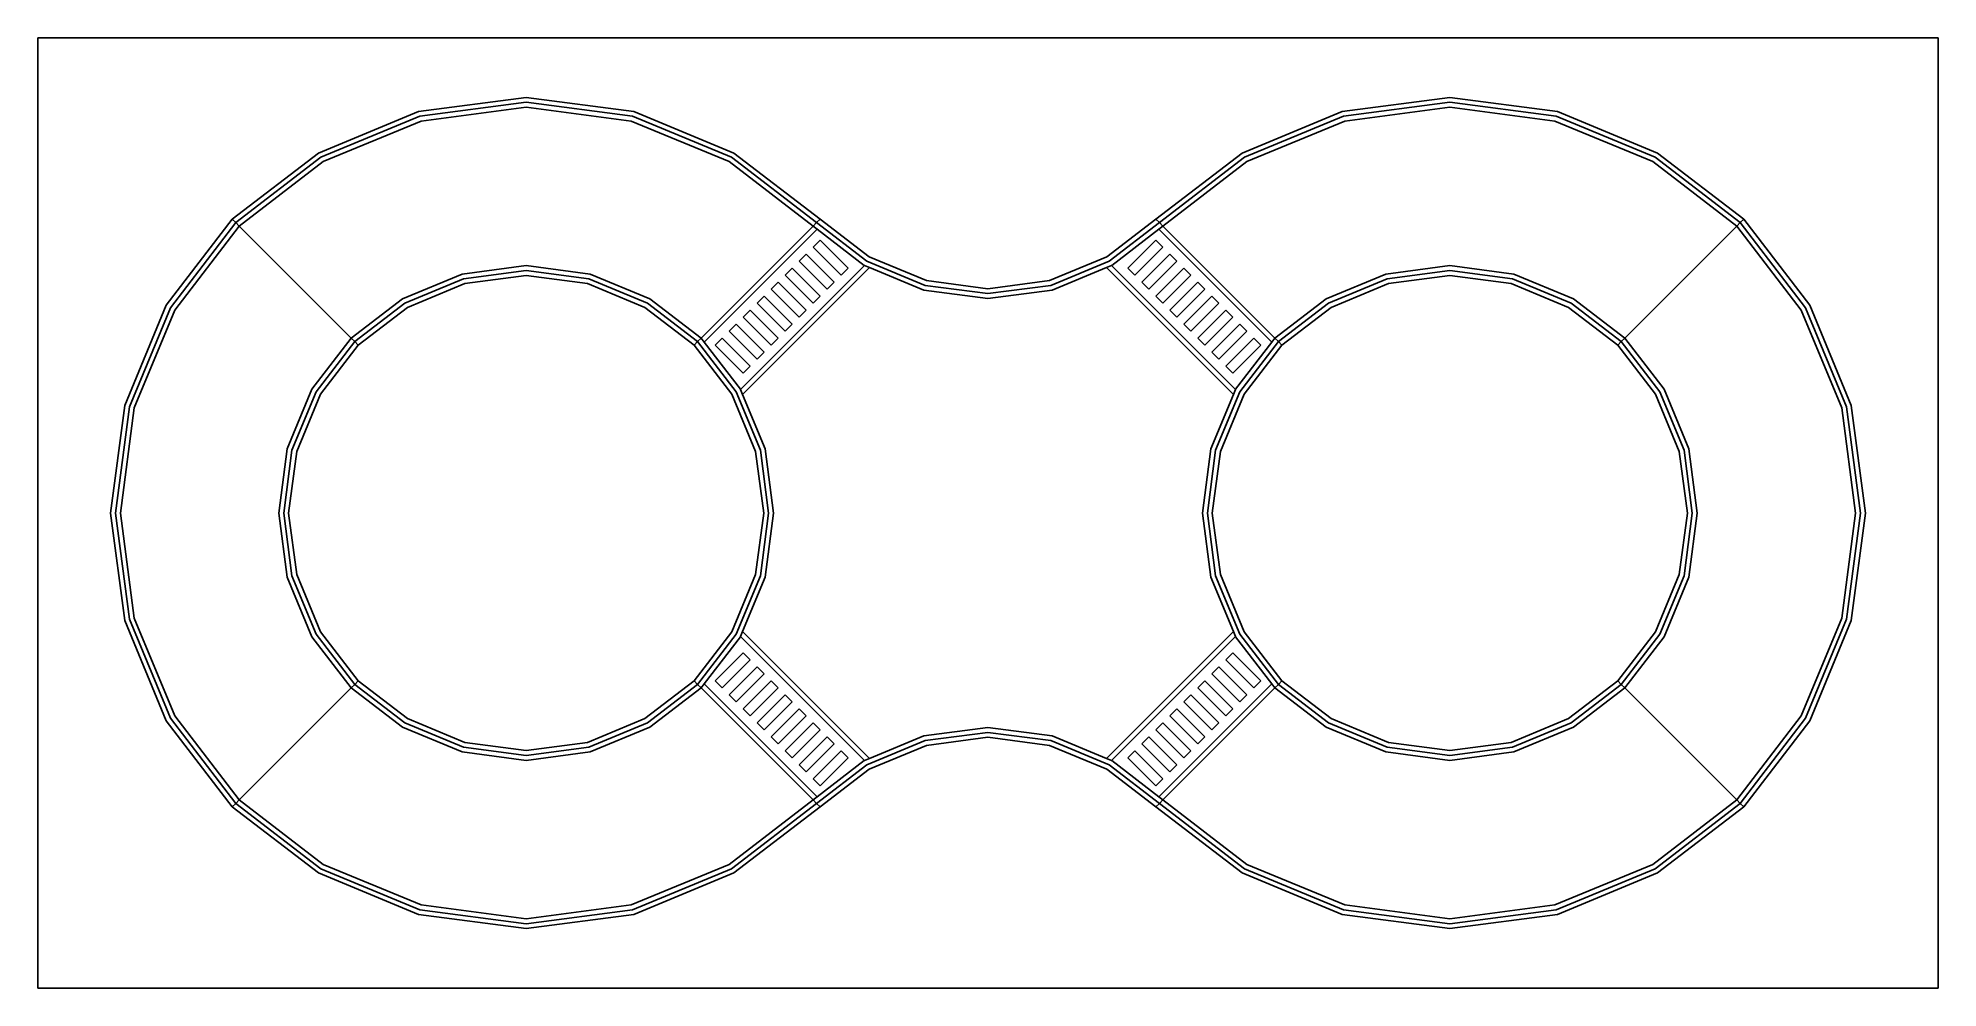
# Model space of a CAD drawing. Extents: x -1658 to 1658, y -829 to 829.
import ezdxf

# ---------------------------------------------------------------- set-up
doc = ezdxf.new("R2010")
doc.units = 0
doc.layers.get('0').update_dxf_attribs({"linetype": 'CONTINUOUS'})

msp = doc.modelspace()

# ---------------------------------------------------------------- linework, layer by layer
for p, q in [((1658.4, 829.2), (-1658.4, 829.2)), ((-1658.4, 829.2), (-1658.4, -829.2)), ((1658.4, -829.2), (1658.4, 829.2)), ((-994, 700.8), (-1169, 628.3)), ((-806.2, 725.5), (-994, 700.8)), ((-991.7, 692.5), (-806.2, 716.9)), ((-989.5, 684.1), (-806.2, 708.3)), ((-618.4, 700.8), (-806.2, 725.5)), ((-806.2, 716.9), (-620.6, 692.5)), ((-806.2, 708.3), (-622.9, 684.1)), ((-443.4, 628.3), (-618.4, 700.8)), ((618.4, 700.8), (443.4, 628.3)), ((806.2, 725.5), (618.4, 700.8)), ((620.6, 692.5), (806.2, 716.9)), ((622.9, 684.1), (806.2, 708.3)), ((994, 700.8), (806.2, 725.5)), ((806.2, 716.9), (991.7, 692.5)), ((806.2, 708.3), (989.5, 684.1)), ((1169, 628.3), (994, 700.8)), ((-1164.6, 620.9), (-991.7, 692.5)), ((-989.5, 684.1), (-1160.3, 613.4)), ((-622.9, 684.1), (-452.1, 613.4)), ((-620.6, 692.5), (-447.7, 620.9)), ((447.7, 620.9), (620.6, 692.5)), ((622.9, 684.1), (452.1, 613.4)), ((989.5, 684.1), (1160.3, 613.4)), ((991.7, 692.5), (1164.6, 620.9)), ((-1319.2, 513), (-1169, 628.3)), ((-1164.6, 620.9), (-1313.1, 506.9)), ((-1160.3, 613.4), (-1307, 500.8)), ((-305.4, 500.8), (-452.1, 613.4)), ((-299.3, 506.9), (-447.7, 620.9)), ((-443.4, 628.3), (-293.2, 513)), ((293.2, 513), (443.4, 628.3)), ((447.7, 620.9), (299.3, 506.9)), ((452.1, 613.4), (305.4, 500.8)), ((1307, 500.8), (1160.3, 613.4)), ((1313.1, 506.9), (1164.6, 620.9)), ((1169, 628.3), (1319.2, 513)), ((-1434.5, 362.8), (-1319.2, 513)), ((-1313.1, 506.9), (-1427, 358.4)), ((-1307, 500.8), (-1419.6, 354.1)), ((-1313.1, 506.9), (-1319.2, 513)), ((-1307, 500.8), (-1313.1, 506.9)), ((-1111.6, 305.4), (-1307, 500.8)), ((-305.4, 500.8), (-500.8, 305.4)), ((-299.3, 506.9), (-305.4, 500.8)), ((-305.4, 500.8), (-298.5, 495.5)), ((-293.2, 513), (-299.3, 506.9)), ((-211.6, 439.7), (-299.3, 506.9)), ((-293.2, 513), (-207.3, 447.1)), ((207.3, 447.1), (293.2, 513)), ((299.3, 506.9), (211.6, 439.7)), ((293.2, 513), (299.3, 506.9)), ((298.5, 495.5), (305.4, 500.8)), ((299.3, 506.9), (305.4, 500.8)), ((500.8, 305.4), (305.4, 500.8)), ((1111.6, 305.4), (1307, 500.8)), ((1307, 500.8), (1313.1, 506.9)), ((1419.6, 354.1), (1307, 500.8)), ((1313.1, 506.9), (1319.2, 513)), ((1427, 358.4), (1313.1, 506.9)), ((1319.2, 513), (1434.5, 362.8)), ((-298.5, 495.5), (-495.5, 298.5)), ((-305.4, 464.2), (-293.2, 476.4)), ((-298.5, 495.5), (-215.9, 432.2)), ((-244.3, 427.5), (-293.2, 476.4)), ((215.9, 432.2), (298.5, 495.5)), ((244.3, 427.5), (293.2, 476.4)), ((305.4, 464.2), (293.2, 476.4)), ((495.5, 298.5), (298.5, 495.5)), ((-806.2, 431.9), (-918, 417.2)), ((-694.4, 417.2), (-806.2, 431.9)), ((-215.4, 432), (-432, 215.4)), ((-329.8, 439.7), (-317.6, 452)), ((-280.9, 390.9), (-329.8, 439.7)), ((-317.6, 452), (-268.7, 403.1)), ((-256.5, 415.3), (-305.4, 464.2)), ((-215.9, 432.2), (-215.4, 432)), ((-206.8, 428.4), (-215.4, 432)), ((-211.6, 439.7), (-109.5, 397.4)), ((-107.3, 405.7), (-207.3, 447.1)), ((207.3, 447.1), (107.3, 405.7)), ((109.5, 397.4), (211.6, 439.7)), ((215.4, 432), (206.8, 428.4)), ((215.4, 432), (215.9, 432.2)), ((432, 215.4), (215.4, 432)), ((256.5, 415.3), (305.4, 464.2)), ((317.6, 452), (268.7, 403.1)), ((329.8, 439.7), (280.9, 390.9)), ((329.8, 439.7), (317.6, 452)), ((806.2, 431.9), (694.4, 417.2)), ((918, 417.2), (806.2, 431.9)), ((-1022.1, 374), (-918, 417.2)), ((-1017.8, 366.5), (-915.7, 408.8)), ((-913.5, 400.5), (-1013.5, 359)), ((-915.7, 408.8), (-806.2, 423.2)), ((-913.5, 400.5), (-806.2, 414.6)), ((-806.2, 423.2), (-696.7, 408.8)), ((-806.2, 414.6), (-698.9, 400.5)), ((-598.9, 359), (-698.9, 400.5)), ((-696.7, 408.8), (-594.6, 366.5)), ((-590.3, 374), (-694.4, 417.2)), ((-428.4, 206.8), (-206.8, 428.4)), ((-366.5, 403.1), (-378.7, 390.9)), ((-317.6, 354.2), (-366.5, 403.1)), ((-342, 427.5), (-354.2, 415.3)), ((-305.4, 366.5), (-354.2, 415.3)), ((-293.2, 378.7), (-342, 427.5)), ((-280.9, 390.9), (-268.7, 403.1)), ((-256.5, 415.3), (-244.3, 427.5)), ((-206.8, 428.4), (-111.8, 389)), ((-107.3, 405.7), (0, 391.6)), ((0, 391.6), (107.3, 405.7)), ((206.8, 428.4), (111.8, 389)), ((428.4, 206.8), (206.8, 428.4)), ((256.5, 415.3), (244.3, 427.5)), ((280.9, 390.9), (268.7, 403.1)), ((293.2, 378.7), (342, 427.5)), ((354.2, 415.3), (305.4, 366.5)), ((317.6, 354.2), (366.5, 403.1)), ((354.2, 415.3), (342, 427.5)), ((378.7, 390.9), (366.5, 403.1)), ((590.3, 374), (694.4, 417.2)), ((594.6, 366.5), (696.7, 408.8)), ((698.9, 400.5), (598.9, 359)), ((696.7, 408.8), (806.2, 423.2)), ((698.9, 400.5), (806.2, 414.6)), ((806.2, 423.2), (915.7, 408.8)), ((806.2, 414.6), (913.5, 400.5)), ((1013.5, 359), (913.5, 400.5)), ((915.7, 408.8), (1017.8, 366.5)), ((1022.1, 374), (918, 417.2)), ((-1111.6, 305.4), (-1022.1, 374)), ((-1017.8, 366.5), (-1105.5, 299.3)), ((-506.9, 299.3), (-594.6, 366.5)), ((-500.8, 305.4), (-590.3, 374)), ((-390.9, 378.7), (-403.1, 366.5)), ((-403.1, 366.5), (-354.2, 317.6)), ((-342, 329.8), (-390.9, 378.7)), ((-329.8, 342), (-378.7, 390.9)), ((-305.4, 366.5), (-293.2, 378.7)), ((-111.8, 389), (0, 374.3)), ((-109.5, 397.4), (0, 383)), ((0, 383), (109.5, 397.4)), ((111.8, 389), (0, 374.3)), ((0, 374.3), (0, 375.5)), ((305.4, 366.5), (293.2, 378.7)), ((329.8, 342), (378.7, 390.9)), ((390.9, 378.7), (342, 329.8)), ((403.1, 366.5), (354.2, 317.6)), ((403.1, 366.5), (390.9, 378.7)), ((500.8, 305.4), (590.3, 374)), ((594.6, 366.5), (506.9, 299.3)), ((1105.5, 299.3), (1017.8, 366.5)), ((1111.6, 305.4), (1022.1, 374)), ((-1434.5, 362.8), (-1507, 187.8)), ((-1498.7, 185.5), (-1427, 358.4)), ((-1490.3, 183.3), (-1419.6, 354.1)), ((-1099.4, 293.2), (-1013.5, 359)), ((-598.9, 359), (-513, 293.2)), ((-415.3, 354.2), (-427.5, 342)), ((-378.7, 293.2), (-427.5, 342)), ((-366.5, 305.4), (-415.3, 354.2)), ((-317.6, 354.2), (-329.8, 342)), ((329.8, 342), (317.6, 354.2)), ((366.5, 305.4), (415.3, 354.2)), ((378.7, 293.2), (427.5, 342)), ((427.5, 342), (415.3, 354.2)), ((513, 293.2), (598.9, 359)), ((1013.5, 359), (1099.4, 293.2)), ((1490.3, 183.3), (1419.6, 354.1)), ((1427, 358.4), (1498.7, 185.5)), ((1507, 187.8), (1434.5, 362.8)), ((-1111.6, 305.4), (-1180.2, 215.9)), ((-1105.5, 299.3), (-1172.7, 211.6)), ((-1105.5, 299.3), (-1111.6, 305.4)), ((-1099.4, 293.2), (-1105.5, 299.3)), ((-506.9, 299.3), (-513, 293.2)), ((-500.8, 305.4), (-506.9, 299.3)), ((-506.9, 299.3), (-439.7, 211.6)), ((-495.5, 298.5), (-500.8, 305.4)), ((-464.2, 305.4), (-476.4, 293.2)), ((-464.2, 305.4), (-415.3, 256.5)), ((-439.7, 329.8), (-452, 317.6)), ((-452, 317.6), (-403.1, 268.7)), ((-390.9, 280.9), (-439.7, 329.8)), ((-366.5, 305.4), (-378.7, 293.2)), ((-342, 329.8), (-354.2, 317.6)), ((354.2, 317.6), (342, 329.8)), ((366.5, 305.4), (378.7, 293.2)), ((439.7, 329.8), (390.9, 280.9)), ((452, 317.6), (403.1, 268.7)), ((464.2, 305.4), (415.3, 256.5)), ((452, 317.6), (439.7, 329.8)), ((506.9, 299.3), (439.7, 211.6)), ((476.4, 293.2), (464.2, 305.4)), ((500.8, 305.4), (495.5, 298.5)), ((506.9, 299.3), (500.8, 305.4)), ((513, 293.2), (506.9, 299.3)), ((1099.4, 293.2), (1105.5, 299.3)), ((1105.5, 299.3), (1111.6, 305.4)), ((1172.7, 211.6), (1105.5, 299.3)), ((1111.6, 305.4), (1180.2, 215.9)), ((-1165.2, 207.3), (-1099.4, 293.2)), ((-513, 293.2), (-447.1, 207.3)), ((-432.2, 215.9), (-495.5, 298.5)), ((-427.5, 244.3), (-476.4, 293.2)), ((-390.9, 280.9), (-403.1, 268.7)), ((390.9, 280.9), (403.1, 268.7)), ((427.5, 244.3), (476.4, 293.2)), ((432.2, 215.9), (495.5, 298.5)), ((513, 293.2), (447.1, 207.3)), ((1099.4, 293.2), (1165.2, 207.3)), ((-415.3, 256.5), (-427.5, 244.3)), ((415.3, 256.5), (427.5, 244.3)), ((-1180.2, 215.9), (-1223.3, 111.8)), ((-1215, 109.5), (-1172.7, 211.6)), ((-1165.2, 207.3), (-1206.7, 107.3)), ((-447.1, 207.3), (-405.7, 107.3)), ((-397.4, 109.5), (-439.7, 211.6)), ((-432, 215.4), (-432.2, 215.9)), ((-432, 215.4), (-428.4, 206.8)), ((-389, 111.8), (-428.4, 206.8)), ((389, 111.8), (428.4, 206.8)), ((397.4, 109.5), (439.7, 211.6)), ((447.1, 207.3), (405.7, 107.3)), ((428.4, 206.8), (432, 215.4)), ((432.2, 215.9), (432, 215.4)), ((1206.7, 107.3), (1165.2, 207.3)), ((1172.7, 211.6), (1215, 109.5)), ((1180.2, 215.9), (1223.3, 111.8)), ((-1507, 187.8), (-1531.7, 0)), ((-1523.1, 0), (-1498.7, 185.5)), ((-1514.5, 0), (-1490.3, 183.3)), ((1490.3, 183.3), (1514.5, 0)), ((1498.7, 185.5), (1523.1, 0)), ((1531.7, 0), (1507, 187.8)), ((-1223.3, 111.8), (-1238.1, 0)), ((-1229.4, 0), (-1215, 109.5)), ((-1220.8, 0), (-1206.7, 107.3)), ((-405.7, 107.3), (-391.6, 0)), ((-383, 0), (-397.4, 109.5)), ((-389, 111.8), (-374.3, 0)), ((374.3, 0), (389, 111.8)), ((383, 0), (397.4, 109.5)), ((405.7, 107.3), (391.6, 0)), ((1206.7, 107.3), (1220.8, 0)), ((1215, 109.5), (1229.4, 0)), ((1238.1, 0), (1223.3, 111.8)), ((-1531.7, 0), (-1507, -187.8)), ((-1498.7, -185.5), (-1523.1, 0)), ((-1490.3, -183.3), (-1514.5, 0)), ((-1238.1, 0), (-1223.3, -111.8)), ((-1215, -109.5), (-1229.4, 0)), ((-1206.7, -107.3), (-1220.8, 0)), ((-405.7, -107.3), (-391.6, 0)), ((-397.4, -109.5), (-383, 0)), ((-389, -111.8), (-374.3, 0)), ((389, -111.8), (374.3, 0)), ((397.4, -109.5), (383, 0)), ((405.7, -107.3), (391.6, 0)), ((1220.8, 0), (1206.7, -107.3)), ((1229.4, 0), (1215, -109.5)), ((1223.3, -111.8), (1238.1, 0)), ((1514.5, 0), (1490.3, -183.3)), ((1523.1, 0), (1498.7, -185.5)), ((1507, -187.8), (1531.7, 0)), ((-1180.2, -215.9), (-1223.3, -111.8)), ((-1172.7, -211.6), (-1215, -109.5)), ((-1206.7, -107.3), (-1165.2, -207.3)), ((-447.1, -207.3), (-405.7, -107.3)), ((-439.7, -211.6), (-397.4, -109.5)), ((-428.4, -206.8), (-389, -111.8)), ((428.4, -206.8), (389, -111.8)), ((439.7, -211.6), (397.4, -109.5)), ((405.7, -107.3), (447.1, -207.3)), ((1165.2, -207.3), (1206.7, -107.3)), ((1215, -109.5), (1172.7, -211.6)), ((1180.2, -215.9), (1223.3, -111.8)), ((-1507, -187.8), (-1434.5, -362.8)), ((-1427, -358.4), (-1498.7, -185.5)), ((-1490.3, -183.3), (-1419.6, -354.1)), ((1490.3, -183.3), (1419.6, -354.1)), ((1498.7, -185.5), (1427, -358.4)), ((1434.5, -362.8), (1507, -187.8)), ((-1111.6, -305.4), (-1180.2, -215.9)), ((-1172.7, -211.6), (-1105.5, -299.3)), ((-1099.4, -293.2), (-1165.2, -207.3)), ((-447.1, -207.3), (-513, -293.2)), ((-439.7, -211.6), (-506.9, -299.3)), ((-495.5, -298.5), (-432.2, -215.9)), ((-432.2, -215.9), (-432, -215.4)), ((-428.4, -206.8), (-432, -215.4)), ((-215.4, -432), (-432, -215.4)), ((-428.4, -206.8), (-206.8, -428.4)), ((206.8, -428.4), (428.4, -206.8)), ((215.4, -432), (432, -215.4)), ((432, -215.4), (428.4, -206.8)), ((432, -215.4), (432.2, -215.9)), ((495.5, -298.5), (432.2, -215.9)), ((439.7, -211.6), (506.9, -299.3)), ((513, -293.2), (447.1, -207.3)), ((1165.2, -207.3), (1099.4, -293.2)), ((1105.5, -299.3), (1172.7, -211.6)), ((1111.6, -305.4), (1180.2, -215.9)), ((-476.4, -293.2), (-427.5, -244.3)), ((-415.3, -256.5), (-464.2, -305.4)), ((-415.3, -256.5), (-427.5, -244.3)), ((415.3, -256.5), (427.5, -244.3)), ((464.2, -305.4), (415.3, -256.5)), ((427.5, -244.3), (476.4, -293.2)), ((-1099.4, -293.2), (-1105.5, -299.3)), ((-1013.5, -359), (-1099.4, -293.2)), ((-513, -293.2), (-598.9, -359)), ((-513, -293.2), (-506.9, -299.3)), ((-500.8, -305.4), (-495.5, -298.5)), ((-298.5, -495.5), (-495.5, -298.5)), ((-464.2, -305.4), (-476.4, -293.2)), ((-403.1, -268.7), (-452, -317.6)), ((-390.9, -280.9), (-439.7, -329.8)), ((-427.5, -342), (-378.7, -293.2)), ((-390.9, -280.9), (-403.1, -268.7)), ((-366.5, -305.4), (-378.7, -293.2)), ((298.5, -495.5), (495.5, -298.5)), ((378.7, -293.2), (366.5, -305.4)), ((378.7, -293.2), (427.5, -342)), ((390.9, -280.9), (403.1, -268.7)), ((390.9, -280.9), (439.7, -329.8)), ((452, -317.6), (403.1, -268.7)), ((464.2, -305.4), (476.4, -293.2)), ((495.5, -298.5), (500.8, -305.4)), ((506.9, -299.3), (513, -293.2)), ((598.9, -359), (513, -293.2)), ((1099.4, -293.2), (1013.5, -359)), ((1099.4, -293.2), (1105.5, -299.3)), ((-1111.6, -305.4), (-1307, -500.8)), ((-1105.5, -299.3), (-1111.6, -305.4)), ((-1111.6, -305.4), (-1022.1, -374)), ((-1105.5, -299.3), (-1017.8, -366.5)), ((-594.6, -366.5), (-506.9, -299.3)), ((-500.8, -305.4), (-590.3, -374)), ((-506.9, -299.3), (-500.8, -305.4)), ((-305.4, -500.8), (-500.8, -305.4)), ((-439.7, -329.8), (-452, -317.6)), ((-366.5, -305.4), (-415.3, -354.2)), ((-354.2, -317.6), (-403.1, -366.5)), ((-390.9, -378.7), (-342, -329.8)), ((-342, -329.8), (-354.2, -317.6)), ((305.4, -500.8), (500.8, -305.4)), ((354.2, -317.6), (342, -329.8)), ((342, -329.8), (390.9, -378.7)), ((403.1, -366.5), (354.2, -317.6)), ((366.5, -305.4), (415.3, -354.2)), ((439.7, -329.8), (452, -317.6)), ((500.8, -305.4), (506.9, -299.3)), ((500.8, -305.4), (590.3, -374)), ((506.9, -299.3), (594.6, -366.5)), ((1017.8, -366.5), (1105.5, -299.3)), ((1111.6, -305.4), (1022.1, -374)), ((1105.5, -299.3), (1111.6, -305.4)), ((1307, -500.8), (1111.6, -305.4)), ((-1319.2, -513), (-1434.5, -362.8)), ((-1427, -358.4), (-1313.1, -506.9)), ((-1419.6, -354.1), (-1307, -500.8)), ((-1013.5, -359), (-913.5, -400.5)), ((-698.9, -400.5), (-598.9, -359)), ((-415.3, -354.2), (-427.5, -342)), ((-329.8, -342), (-378.7, -390.9)), ((-317.6, -354.2), (-366.5, -403.1)), ((-317.6, -354.2), (-329.8, -342)), ((329.8, -342), (317.6, -354.2)), ((317.6, -354.2), (366.5, -403.1)), ((329.8, -342), (378.7, -390.9)), ((415.3, -354.2), (427.5, -342)), ((598.9, -359), (698.9, -400.5)), ((913.5, -400.5), (1013.5, -359)), ((1307, -500.8), (1419.6, -354.1)), ((1313.1, -506.9), (1427, -358.4)), ((1434.5, -362.8), (1319.2, -513)), ((-1022.1, -374), (-918, -417.2)), ((-915.7, -408.8), (-1017.8, -366.5)), ((-594.6, -366.5), (-696.7, -408.8)), ((-590.3, -374), (-694.4, -417.2)), ((-390.9, -378.7), (-403.1, -366.5)), ((-366.5, -403.1), (-378.7, -390.9)), ((-354.2, -415.3), (-305.4, -366.5)), ((-293.2, -378.7), (-342, -427.5)), ((-280.9, -390.9), (-329.8, -439.7)), ((-305.4, -366.5), (-293.2, -378.7)), ((-268.7, -403.1), (-280.9, -390.9)), ((-109.5, -397.4), (-211.6, -439.7)), ((-206.8, -428.4), (-111.8, -389)), ((-111.8, -389), (0, -374.3)), ((0, -383), (-109.5, -397.4)), ((-107.3, -405.7), (0, -391.6)), ((0, -374.3), (111.8, -389)), ((109.5, -397.4), (0, -383)), ((0, -391.6), (107.3, -405.7)), ((211.6, -439.7), (109.5, -397.4)), ((111.8, -389), (206.8, -428.4)), ((280.9, -390.9), (268.7, -403.1)), ((280.9, -390.9), (329.8, -439.7)), ((305.4, -366.5), (293.2, -378.7)), ((293.2, -378.7), (342, -427.5)), ((354.2, -415.3), (305.4, -366.5)), ((378.7, -390.9), (366.5, -403.1)), ((403.1, -366.5), (390.9, -378.7)), ((590.3, -374), (694.4, -417.2)), ((696.7, -408.8), (594.6, -366.5)), ((1017.8, -366.5), (915.7, -408.8)), ((1022.1, -374), (918, -417.2)), ((-918, -417.2), (-806.2, -431.9)), ((-806.2, -423.2), (-915.7, -408.8)), ((-806.2, -414.6), (-913.5, -400.5)), ((-698.9, -400.5), (-806.2, -414.6)), ((-696.7, -408.8), (-806.2, -423.2)), ((-806.2, -431.9), (-694.4, -417.2)), ((-342, -427.5), (-354.2, -415.3)), ((-317.6, -452), (-268.7, -403.1)), ((-305.4, -464.2), (-256.5, -415.3)), ((-244.3, -427.5), (-293.2, -476.4)), ((-244.3, -427.5), (-256.5, -415.3)), ((-215.4, -432), (-206.8, -428.4)), ((-207.3, -447.1), (-107.3, -405.7)), ((107.3, -405.7), (207.3, -447.1)), ((206.8, -428.4), (215.4, -432)), ((256.5, -415.3), (244.3, -427.5)), ((244.3, -427.5), (293.2, -476.4)), ((256.5, -415.3), (305.4, -464.2)), ((317.6, -452), (268.7, -403.1)), ((354.2, -415.3), (342, -427.5)), ((694.4, -417.2), (806.2, -431.9)), ((806.2, -423.2), (696.7, -408.8)), ((806.2, -414.6), (698.9, -400.5)), ((913.5, -400.5), (806.2, -414.6)), ((915.7, -408.8), (806.2, -423.2)), ((806.2, -431.9), (918, -417.2)), ((-317.6, -452), (-329.8, -439.7)), ((-293.2, -476.4), (-305.4, -464.2)), ((-299.3, -506.9), (-211.6, -439.7)), ((-298.5, -495.5), (-215.9, -432.2)), ((-207.3, -447.1), (-293.2, -513)), ((-215.4, -432), (-215.9, -432.2)), ((207.3, -447.1), (293.2, -513)), ((211.6, -439.7), (299.3, -506.9)), ((215.9, -432.2), (215.4, -432)), ((215.9, -432.2), (298.5, -495.5)), ((305.4, -464.2), (293.2, -476.4)), ((329.8, -439.7), (317.6, -452)), ((-298.5, -495.5), (-305.4, -500.8)), ((305.4, -500.8), (298.5, -495.5)), ((-1313.1, -506.9), (-1319.2, -513)), ((-1169, -628.3), (-1319.2, -513)), ((-1307, -500.8), (-1313.1, -506.9)), ((-1313.1, -506.9), (-1164.6, -620.9)), ((-1307, -500.8), (-1160.3, -613.4)), ((-452.1, -613.4), (-305.4, -500.8)), ((-447.7, -620.9), (-299.3, -506.9)), ((-293.2, -513), (-443.4, -628.3)), ((-299.3, -506.9), (-305.4, -500.8)), ((-293.2, -513), (-299.3, -506.9)), ((293.2, -513), (299.3, -506.9)), ((443.4, -628.3), (293.2, -513)), ((299.3, -506.9), (305.4, -500.8)), ((299.3, -506.9), (447.7, -620.9)), ((305.4, -500.8), (452.1, -613.4)), ((1160.3, -613.4), (1307, -500.8)), ((1164.6, -620.9), (1313.1, -506.9)), ((1319.2, -513), (1169, -628.3)), ((1313.1, -506.9), (1307, -500.8)), ((1313.1, -506.9), (1319.2, -513)), ((-1169, -628.3), (-994, -700.8)), ((-991.7, -692.5), (-1164.6, -620.9)), ((-989.5, -684.1), (-1160.3, -613.4)), ((-622.9, -684.1), (-452.1, -613.4)), ((-447.7, -620.9), (-620.6, -692.5)), ((-618.4, -700.8), (-443.4, -628.3)), ((443.4, -628.3), (618.4, -700.8)), ((620.6, -692.5), (447.7, -620.9)), ((622.9, -684.1), (452.1, -613.4)), ((989.5, -684.1), (1160.3, -613.4)), ((1164.6, -620.9), (991.7, -692.5)), ((994, -700.8), (1169, -628.3)), ((-806.2, -716.9), (-991.7, -692.5)), ((-806.2, -708.3), (-989.5, -684.1)), ((-622.9, -684.1), (-806.2, -708.3)), ((-620.6, -692.5), (-806.2, -716.9)), ((806.2, -716.9), (620.6, -692.5)), ((806.2, -708.3), (622.9, -684.1)), ((989.5, -684.1), (806.2, -708.3)), ((991.7, -692.5), (806.2, -716.9)), ((-994, -700.8), (-806.2, -725.5)), ((-806.2, -725.5), (-618.4, -700.8)), ((618.4, -700.8), (806.2, -725.5)), ((806.2, -725.5), (994, -700.8)), ((-1658.4, -829.2), (1658.4, -829.2))]:
    msp.add_line(p, q)

doc.saveas('drawing.dxf')
